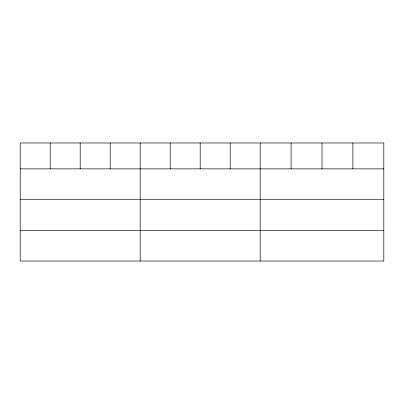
<?xml version="1.0" encoding="UTF-8"?>
<svg xmlns="http://www.w3.org/2000/svg" width="404" height="404" viewBox="0 0 404 404"><rect width="100%" height="100%" fill="white"/><g stroke="black" fill="none" stroke-linecap="round" stroke-linejoin="round"><path stroke-width="0.61" d="M383.8 199.273L383.8 142.976L20.2 142.976L20.2 261.024L383.8 261.024L383.8 199.273L20.2 199.273M20.2 168.862L383.8 168.862M20.2 230.608L383.8 230.608M352.894 142.976L352.894 168.862M321.988 142.976L321.988 168.862M291.082 142.976L291.082 168.862M260.176 142.976L260.176 261.024M230.179 142.976L230.179 168.862M200.182 142.976L200.182 168.862M170.185 142.976L170.185 168.862M140.188 142.976L140.188 261.024M110.191 142.976L110.191 168.862M80.194 142.976L80.194 168.862M50.197 142.976L50.197 168.862"/></g></svg>
